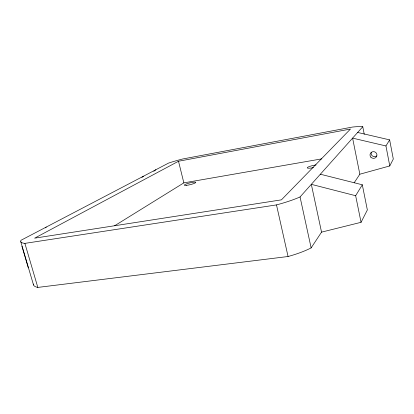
<?xml version="1.0" encoding="UTF-8"?>
<svg xmlns="http://www.w3.org/2000/svg" width="414" height="414" viewBox="0 0 414 414"><rect width="100%" height="100%" fill="white"/><g stroke="black" fill="none" stroke-linecap="round" stroke-linejoin="round"><path stroke-width="0.62" d="M33.363 284.045A42.792 9.594 -16.4 0 0 37.819 287.414L288.066 256.509A47.046 12.461 -12.4 0 0 311.137 247.893L321.543 232.14L361.049 222.313L367.353 209.95L362.307 184.789L320.358 174.222M354.136 182.833L359.838 174.211L389.781 165.936L393.3 159.033L389.641 139.88L357.67 132.454M361.049 222.313L355.652 195.718L362.307 184.789M389.781 165.936L385.941 145.956L389.641 139.88M362.767 126.741A32.494 4.171 -12.1 0 0 352.402 127.067L182.74 158.981A29.503 3.586 -13.7 0 0 168.488 163.121L21 240.28A43.279 7.157 -15.6 0 0 24.892 243.37L276.495 204.904A47.657 9.325 -12.7 0 0 300.052 196.955L362.767 126.741L364.248 134.245M45.266 227.855L46.28 227.058M141.909 177.389L143.41 176.24M153.796 171.298L155.85 169.73M114.642 225.749L183.852 182.869L321.637 158.888M178.506 161.243L34.631 238.164L281.427 199.848L350.477 129.044L178.506 161.243L183.852 182.869M385.941 145.956L352.599 138.126L359.838 174.211M355.652 195.718L311.323 184.339L321.543 232.14M24.892 243.37L37.819 287.414M20.788 241.745L33.513 284.951M21.926 246.226L28.297 267.848M276.495 204.904L288.066 256.509M300.052 196.955L311.137 247.893M313.439 167.639A6.619 1.102 -12.1 0 1 307.338 167.551A6.619 1.102 -12.1 0 1 316.079 164.922M376.761 155.949A3.441 3.322 9.9 0 1 371.275 152.269M370.846 157.149A3.478 3.359 10.7 0 0 376.761 156.145A3.478 3.359 10.7 0 0 372.838 151.679A3.478 3.359 10.7 0 0 370.846 157.149M186.616 185.337A5.925 0.906 -13.7 0 0 195.77 182.512A5.925 0.906 -13.7 0 0 187.77 183.459A5.925 0.906 -13.7 0 0 186.616 185.337"/></g></svg>
